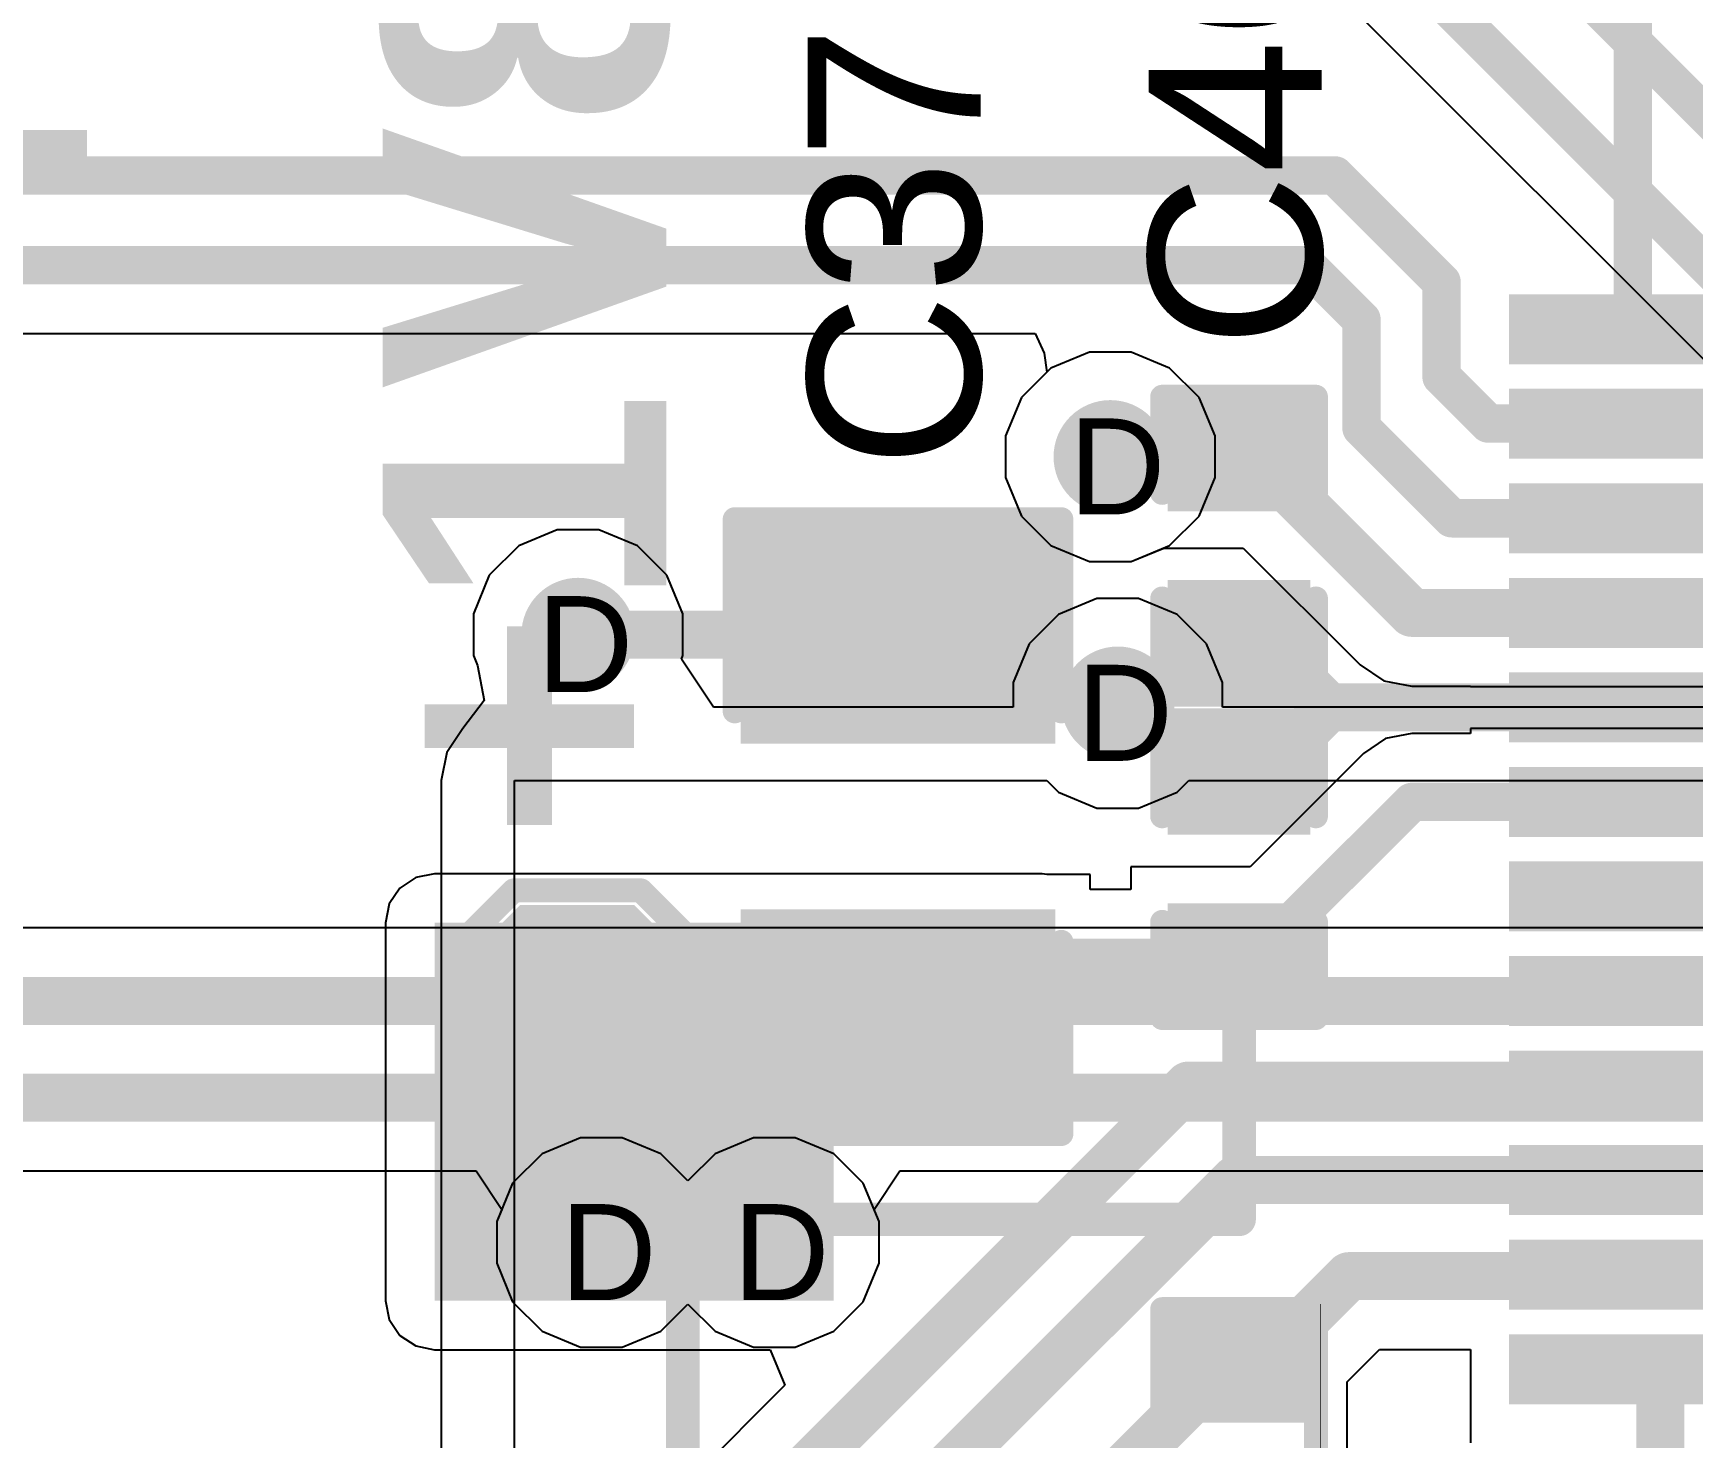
# Model space of a CAD drawing. Header units: inches. Extents: x -11 to 5428, y 0 to 5423.
# Drawn here: x 271.67 to 280.45, y 45.01 to 52.44 of the extents above; entities that cross this region are included whole.
import ezdxf

# ---------------------------------------------------------------- set-up
doc = ezdxf.new("R2010")
doc.units = ezdxf.units.IN
for name, color, linetype in [('Bottom Layer', 5, 'Continuous'), ('Drill Drawing', 1, 'Continuous'), ('GND', 16, 'Continuous'), ('PWR', 76, 'Continuous'), ('Top Layer', 1, 'Continuous'), ('Top Overlay', 2, 'Continuous'), ('Top Paste', 8, 'Continuous'), ('Top Solder', 216, 'Continuous'), ('Via Holes', 16, 'Continuous')]:
    doc.layers.add(name, color=color, linetype=linetype)
doc.styles.add('Arial', font='', dxfattribs={"height": 0.2})
doc.styles.add('Arial_Bold', font='', dxfattribs={"height": 0.2})
doc.styles.get('Arial').set_extended_font_data('Arial')
doc.styles.get('Arial_Bold').set_extended_font_data('Arial', bold=True)

# ---------------------------------------------------------------- blocks, each defined once
blk = doc.blocks.new('48_LQFP__7_7__616')
at = {"layer": 'Top Layer'}
for points in [[(-2.615, 4.9999), (-2.615, 3.4999), (-2.885, 3.4999), (-2.885, 4.9999)], [(-2.1149, 5), (-2.1149, 3.5), (-2.3849, 3.5), (-2.3849, 5)], [(-1.615, 4.9999), (-1.615, 3.4999), (-1.885, 3.4999), (-1.885, 4.9999)], [(-1.1149, 5), (-1.1149, 3.5), (-1.3849, 3.5), (-1.3849, 5)], [(-0.615, 4.9999), (-0.615, 3.4999), (-0.885, 3.4999), (-0.885, 4.9999)], [(-0.1149, 5), (-0.1149, 3.5), (-0.3849, 3.5), (-0.3849, 5)], [(0.385, 4.9999), (0.385, 3.4999), (0.115, 3.4999), (0.115, 4.9999)], [(0.8851, 5), (0.8851, 3.5), (0.6151, 3.5), (0.6151, 5)], [(1.385, 4.9999), (1.385, 3.4999), (1.115, 3.4999), (1.115, 4.9999)], [(1.8851, 5), (1.8851, 3.5), (1.6151, 3.5), (1.6151, 5)], [(2.385, 4.9999), (2.385, 3.4999), (2.115, 3.4999), (2.115, 4.9999)], [(2.8851, 5), (2.8851, 3.5), (2.6151, 3.5), (2.6151, 5)]]:
    blk.add_hatch(color=1, dxfattribs=at).paths.add_polyline_path(points)
at = {"layer": 'Top Paste'}
for points in [[(-2.615, 4.9999), (-2.615, 3.4999), (-2.885, 3.4999), (-2.885, 4.9999)], [(-2.1149, 5), (-2.1149, 3.5), (-2.3849, 3.5), (-2.3849, 5)], [(-1.615, 4.9999), (-1.615, 3.4999), (-1.885, 3.4999), (-1.885, 4.9999)], [(-1.1149, 5), (-1.1149, 3.5), (-1.3849, 3.5), (-1.3849, 5)], [(-0.615, 4.9999), (-0.615, 3.4999), (-0.885, 3.4999), (-0.885, 4.9999)], [(-0.1149, 5), (-0.1149, 3.5), (-0.3849, 3.5), (-0.3849, 5)], [(0.385, 4.9999), (0.385, 3.4999), (0.115, 3.4999), (0.115, 4.9999)], [(0.8851, 5), (0.8851, 3.5), (0.6151, 3.5), (0.6151, 5)], [(1.385, 4.9999), (1.385, 3.4999), (1.115, 3.4999), (1.115, 4.9999)], [(1.8851, 5), (1.8851, 3.5), (1.6151, 3.5), (1.6151, 5)], [(2.385, 4.9999), (2.385, 3.4999), (2.115, 3.4999), (2.115, 4.9999)], [(2.8851, 5), (2.8851, 3.5), (2.6151, 3.5), (2.6151, 5)]]:
    blk.add_hatch(color=8, dxfattribs=at).paths.add_polyline_path(points)
at = {"layer": 'Top Solder'}
for points in [[(-2.565, 5.0499), (-2.565, 3.4498), (-2.935, 3.4498), (-2.935, 5.0499)], [(-2.0649, 5.05), (-2.0649, 3.45), (-2.4349, 3.45), (-2.4349, 5.05)], [(-1.565, 5.0499), (-1.565, 3.4498), (-1.935, 3.4498), (-1.935, 5.0499)], [(-1.0649, 5.05), (-1.0649, 3.45), (-1.4349, 3.45), (-1.4349, 5.05)], [(-0.565, 5.0499), (-0.565, 3.4498), (-0.935, 3.4498), (-0.935, 5.0499)], [(-0.0649, 5.05), (-0.0649, 3.45), (-0.4349, 3.45), (-0.4349, 5.05)], [(0.435, 5.0499), (0.435, 3.4498), (0.065, 3.4498), (0.065, 5.0499)], [(0.9351, 5.05), (0.9351, 3.4499), (0.5651, 3.4499), (0.5651, 5.05)], [(1.435, 5.0499), (1.435, 3.4498), (1.065, 3.4498), (1.065, 5.0499)], [(1.9351, 5.05), (1.9351, 3.4499), (1.5651, 3.4499), (1.5651, 5.05)], [(2.435, 5.0499), (2.435, 3.4498), (2.065, 3.4498), (2.065, 5.0499)], [(2.9351, 5.05), (2.9351, 3.4499), (2.5651, 3.4499), (2.5651, 5.05)]]:
    blk.add_hatch(color=216, dxfattribs=at).paths.add_polyline_path(points)
blk = doc.blocks.new('T____________0_5___644')
at = {"layer": 'Top Layer'}
blk.add_hatch(color=1, dxfattribs=at).paths.add_polyline_path([(0.25, 0.5), (-0.25, 0.5), (-0.5, 0.25), (-0.5, -0.25), (-0.25, -0.5), (0.25, -0.5), (0.5, -0.25), (0.5, 0.25)])
at = {"layer": 'Top Paste'}
blk.add_hatch(color=8, dxfattribs=at).paths.add_polyline_path([(0.25, 0.5), (-0.25, 0.5), (-0.5, 0.25), (-0.5, -0.25), (-0.25, -0.5), (0.25, -0.5), (0.5, -0.25), (0.5, 0.25)])
at = {"layer": 'Top Solder'}
blk.add_hatch(color=216, dxfattribs=at).paths.add_polyline_path([(0.3008, 0.6016), (-0.3008, 0.6016), (-0.6016, 0.3008), (-0.6016, -0.3008), (-0.3008, -0.6016), (0.3008, -0.6016), (0.6016, -0.3008), (0.6016, 0.3008)])
at = {"layer": 'Top Overlay'}
for points in [[(-0.3355, 0.6795, 0.127, 0.127, 0), (-0.6819, 0.3332, 0.127, 0.127, 0)], [(0.3365, 0.6795, 0.127, 0.127, 0), (-0.3355, 0.6795, 0.127, 0.127, 0)], [(0.6836, 0.3323, 0.127, 0.127, 0), (0.3365, 0.6795, 0.127, 0.127, 0)], [(-0.6819, 0.3332, 0.127, 0.127, 0), (-0.6819, -0.3341, 0.127, 0.127, 0)], [(0.6836, 0.3323, 0.127, 0.127, 0), (0.6836, -0.3298, 0.127, 0.127, 0)], [(-0.3374, -0.6786, 0.127, 0.127, 0), (-0.6819, -0.3341, 0.127, 0.127, 0)], [(0.6836, -0.3298, 0.127, 0.127, 0), (0.3348, -0.6786, 0.127, 0.127, 0)], [(0.3348, -0.6786, 0.127, 0.127, 0), (-0.3374, -0.6786, 0.127, 0.127, 0)]]:
    blk.add_lwpolyline(points, format="xyseb", dxfattribs=at)
for points in [[(-0.3673, 0.6795, 0.0635, 0.0635, 1), (-0.3038, 0.6795, 0.0635, 0.0635, 1)], [(-0.3673, 0.6795, 0.0635, 0.0635, 1), (-0.3038, 0.6795, 0.0635, 0.0635, 1)], [(0.3047, 0.6795, 0.0635, 0.0635, 1), (0.3682, 0.6795, 0.0635, 0.0635, 1)], [(0.3047, 0.6795, 0.0635, 0.0635, 1), (0.3682, 0.6795, 0.0635, 0.0635, 1)], [(-0.7136, 0.3332, 0.0635, 0.0635, 1), (-0.6501, 0.3332, 0.0635, 0.0635, 1)], [(-0.7136, 0.3332, 0.0635, 0.0635, 1), (-0.6501, 0.3332, 0.0635, 0.0635, 1)], [(0.6519, 0.3323, 0.0635, 0.0635, 1), (0.7154, 0.3323, 0.0635, 0.0635, 1)], [(0.6519, 0.3323, 0.0635, 0.0635, 1), (0.7154, 0.3323, 0.0635, 0.0635, 1)], [(-0.7136, -0.3341, 0.0635, 0.0635, 1), (-0.6501, -0.3341, 0.0635, 0.0635, 1)], [(-0.7136, -0.3341, 0.0635, 0.0635, 1), (-0.6501, -0.3341, 0.0635, 0.0635, 1)], [(0.6519, -0.3298, 0.0635, 0.0635, 1), (0.7154, -0.3298, 0.0635, 0.0635, 1)], [(0.6519, -0.3298, 0.0635, 0.0635, 1), (0.7154, -0.3298, 0.0635, 0.0635, 1)], [(-0.3691, -0.6786, 0.0635, 0.0635, 1), (-0.3056, -0.6786, 0.0635, 0.0635, 1)], [(-0.3691, -0.6786, 0.0635, 0.0635, 1), (-0.3056, -0.6786, 0.0635, 0.0635, 1)], [(0.3031, -0.6786, 0.0635, 0.0635, 1), (0.3666, -0.6786, 0.0635, 0.0635, 1)], [(0.3031, -0.6786, 0.0635, 0.0635, 1), (0.3666, -0.6786, 0.0635, 0.0635, 1)]]:
    blk.add_lwpolyline(points, format="xyseb", close=True, dxfattribs=at)
blk = doc.blocks.new('R___0402_694')
at = {"layer": 'Top Layer'}
for points in [[(-0.6985, -0.3175), (-0.6985, 0.3175), (-0.2413, 0.3175), (-0.2413, -0.3175)], [(0.2413, -0.3175), (0.2413, 0.3175), (0.6985, 0.3175), (0.6985, -0.3175)]]:
    blk.add_hatch(color=1, dxfattribs=at).paths.add_polyline_path(points)
at = {"layer": 'Top Paste'}
for points in [[(-0.6985, -0.3175), (-0.6985, 0.3175), (-0.2413, 0.3175), (-0.2413, -0.3175)], [(0.2413, -0.3175), (0.2413, 0.3175), (0.6985, 0.3175), (0.6985, -0.3175)]]:
    blk.add_hatch(color=8, dxfattribs=at).paths.add_polyline_path(points)
at = {"layer": 'Top Solder'}
for points in [[(-0.7535, -0.3725), (-0.7535, 0.3725), (-0.1863, 0.3725), (-0.1863, -0.3725)], [(0.1863, -0.3725), (0.1863, 0.3725), (0.7535, 0.3725), (0.7535, -0.3725)]]:
    blk.add_hatch(color=216, dxfattribs=at).paths.add_polyline_path(points)
at = {"layer": 'Top Overlay'}
for points in [[(-0.7874, 0.4064, 0.127, 0.127, 0), (0.7874, 0.4064, 0.127, 0.127, 0)], [(-0.7874, 0.4064, 0.127, 0.127, 0), (-0.7874, -0.4064, 0.127, 0.127, 0)], [(0.7874, 0.4064, 0.127, 0.127, 0), (0.7874, -0.4064, 0.127, 0.127, 0)], [(-0.7874, -0.4064, 0.127, 0.127, 0), (0.7874, -0.4064, 0.127, 0.127, 0)], [(-0.8128, -0.4318, 0.00323, 0.00323, 0), (0.8128, -0.4318, 0.00323, 0.00323, 0)]]:
    blk.add_lwpolyline(points, format="xyseb", dxfattribs=at)
for points in [[(-0.8192, 0.4064, 0.0635, 0.0635, 1), (-0.7557, 0.4064, 0.0635, 0.0635, 1)], [(-0.8192, 0.4064, 0.0635, 0.0635, 1), (-0.7557, 0.4064, 0.0635, 0.0635, 1)], [(0.7556, 0.4064, 0.0635, 0.0635, 1), (0.8191, 0.4064, 0.0635, 0.0635, 1)], [(0.7556, 0.4064, 0.0635, 0.0635, 1), (0.8191, 0.4064, 0.0635, 0.0635, 1)], [(-0.8192, -0.4064, 0.0635, 0.0635, 1), (-0.7557, -0.4064, 0.0635, 0.0635, 1)], [(-0.8192, -0.4064, 0.0635, 0.0635, 1), (-0.7557, -0.4064, 0.0635, 0.0635, 1)], [(0.7556, -0.4064, 0.0635, 0.0635, 1), (0.8191, -0.4064, 0.0635, 0.0635, 1)], [(0.7556, -0.4064, 0.0635, 0.0635, 1), (0.8191, -0.4064, 0.0635, 0.0635, 1)], [(-0.8136, -0.4318, 0.00161, 0.00161, 1), (-0.812, -0.4318, 0.00161, 0.00161, 1)], [(0.812, -0.4318, 0.00161, 0.00161, 1), (0.8136, -0.4318, 0.00161, 0.00161, 1)]]:
    blk.add_lwpolyline(points, format="xyseb", close=True, dxfattribs=at)
blk = doc.blocks.new('C___0402_798')
at = {"layer": 'Top Layer'}
for points in [[(-0.6985, -0.3175), (-0.6985, 0.3175), (-0.2413, 0.3175), (-0.2413, -0.3175)], [(0.2413, -0.3175), (0.2413, 0.3175), (0.6985, 0.3175), (0.6985, -0.3175)]]:
    blk.add_hatch(color=1, dxfattribs=at).paths.add_polyline_path(points)
at = {"layer": 'Top Paste'}
for points in [[(-0.6985, -0.3175), (-0.6985, 0.3175), (-0.2413, 0.3175), (-0.2413, -0.3175)], [(0.2413, -0.3175), (0.2413, 0.3175), (0.6985, 0.3175), (0.6985, -0.3175)]]:
    blk.add_hatch(color=8, dxfattribs=at).paths.add_polyline_path(points)
at = {"layer": 'Top Solder'}
for points in [[(-0.7585, -0.3775), (-0.7585, 0.3775), (-0.1813, 0.3775), (-0.1813, -0.3775)], [(0.1813, -0.3775), (0.1813, 0.3775), (0.7585, 0.3775), (0.7585, -0.3775)]]:
    blk.add_hatch(color=216, dxfattribs=at).paths.add_polyline_path(points)
at = {"layer": 'Top Overlay'}
for points in [[(-0.7874, 0.4064, 0.127, 0.127, 0), (-0.7874, -0.4064, 0.127, 0.127, 0)], [(-0.7874, 0.4064, 0.127, 0.127, 0), (-0.2794, 0.4064, 0.127, 0.127, 0)], [(0.2794, 0.4064, 0.127, 0.127, 0), (0.7874, 0.4064, 0.127, 0.127, 0)], [(0.7874, 0.4064, 0.127, 0.127, 0), (0.7874, -0.4064, 0.127, 0.127, 0)], [(-0.7874, -0.4064, 0.127, 0.127, 0), (-0.2794, -0.4064, 0.127, 0.127, 0)], [(0.2794, -0.4064, 0.127, 0.127, 0), (0.7874, -0.4064, 0.127, 0.127, 0)]]:
    blk.add_lwpolyline(points, format="xyseb", dxfattribs=at)
for points in [[(-0.8191, 0.4064, 0.0635, 0.0635, 1), (-0.7556, 0.4064, 0.0635, 0.0635, 1)], [(-0.8191, 0.4064, 0.0635, 0.0635, 1), (-0.7556, 0.4064, 0.0635, 0.0635, 1)], [(-0.3111, 0.4064, 0.0635, 0.0635, 1), (-0.2476, 0.4064, 0.0635, 0.0635, 1)], [(0.2477, 0.4064, 0.0635, 0.0635, 1), (0.3112, 0.4064, 0.0635, 0.0635, 1)], [(0.7557, 0.4064, 0.0635, 0.0635, 1), (0.8192, 0.4064, 0.0635, 0.0635, 1)], [(0.7557, 0.4064, 0.0635, 0.0635, 1), (0.8192, 0.4064, 0.0635, 0.0635, 1)], [(-0.8191, -0.4064, 0.0635, 0.0635, 1), (-0.7556, -0.4064, 0.0635, 0.0635, 1)], [(-0.8191, -0.4064, 0.0635, 0.0635, 1), (-0.7556, -0.4064, 0.0635, 0.0635, 1)], [(-0.3111, -0.4064, 0.0635, 0.0635, 1), (-0.2476, -0.4064, 0.0635, 0.0635, 1)], [(0.2477, -0.4064, 0.0635, 0.0635, 1), (0.3112, -0.4064, 0.0635, 0.0635, 1)], [(0.7557, -0.4064, 0.0635, 0.0635, 1), (0.8192, -0.4064, 0.0635, 0.0635, 1)], [(0.7557, -0.4064, 0.0635, 0.0635, 1), (0.8192, -0.4064, 0.0635, 0.0635, 1)]]:
    blk.add_lwpolyline(points, format="xyseb", close=True, dxfattribs=at)
blk = doc.blocks.new('C___0805_807')
at = {"layer": 'Top Layer'}
for points in [[(-1.524, 0.762), (-0.508, 0.762), (-0.508, -0.762), (-1.524, -0.762)], [(0.508, 0.762), (1.524, 0.762), (1.524, -0.762), (0.508, -0.762)]]:
    blk.add_hatch(color=1, dxfattribs=at).paths.add_polyline_path(points)
at = {"layer": 'Top Paste'}
for points in [[(-1.524, 0.762), (-0.508, 0.762), (-0.508, -0.762), (-1.524, -0.762)], [(0.508, 0.762), (1.524, 0.762), (1.524, -0.762), (0.508, -0.762)]]:
    blk.add_hatch(color=8, dxfattribs=at).paths.add_polyline_path(points)
at = {"layer": 'Top Solder'}
for points in [[(-1.594, 0.832), (-0.438, 0.832), (-0.438, -0.832), (-1.594, -0.832)], [(0.438, 0.832), (1.594, 0.832), (1.594, -0.832), (0.438, -0.832)]]:
    blk.add_hatch(color=216, dxfattribs=at).paths.add_polyline_path(points)
at = {"layer": 'Top Overlay'}
for points in [[(-1.6256, -0.8636, 0.127, 0.127, 0), (-1.6256, 0.8636, 0.127, 0.127, 0)], [(-0.6096, 0.8636, 0.127, 0.127, 0), (-1.6256, 0.8636, 0.127, 0.127, 0)], [(1.6256, 0.8636, 0.127, 0.127, 0), (0.6096, 0.8636, 0.127, 0.127, 0)], [(1.6256, -0.8636, 0.127, 0.127, 0), (1.6256, 0.8636, 0.127, 0.127, 0)], [(-0.6096, -0.8636, 0.127, 0.127, 0), (-1.6256, -0.8636, 0.127, 0.127, 0)], [(1.6256, -0.8636, 0.127, 0.127, 0), (0.6096, -0.8636, 0.127, 0.127, 0)]]:
    blk.add_lwpolyline(points, format="xyseb", dxfattribs=at)
for points in [[(-1.6574, 0.8636, 0.0635, 0.0635, 1), (-1.5939, 0.8636, 0.0635, 0.0635, 1)], [(-1.6574, 0.8636, 0.0635, 0.0635, 1), (-1.5939, 0.8636, 0.0635, 0.0635, 1)], [(-0.6414, 0.8636, 0.0635, 0.0635, 1), (-0.5779, 0.8636, 0.0635, 0.0635, 1)], [(0.5778, 0.8636, 0.0635, 0.0635, 1), (0.6413, 0.8636, 0.0635, 0.0635, 1)], [(1.5938, 0.8636, 0.0635, 0.0635, 1), (1.6573, 0.8636, 0.0635, 0.0635, 1)], [(1.5938, 0.8636, 0.0635, 0.0635, 1), (1.6573, 0.8636, 0.0635, 0.0635, 1)], [(-1.6574, -0.8636, 0.0635, 0.0635, 1), (-1.5939, -0.8636, 0.0635, 0.0635, 1)], [(-1.6574, -0.8636, 0.0635, 0.0635, 1), (-1.5939, -0.8636, 0.0635, 0.0635, 1)], [(-0.6414, -0.8636, 0.0635, 0.0635, 1), (-0.5779, -0.8636, 0.0635, 0.0635, 1)], [(0.5778, -0.8636, 0.0635, 0.0635, 1), (0.6413, -0.8636, 0.0635, 0.0635, 1)], [(1.5938, -0.8636, 0.0635, 0.0635, 1), (1.6573, -0.8636, 0.0635, 0.0635, 1)], [(1.5938, -0.8636, 0.0635, 0.0635, 1), (1.6573, -0.8636, 0.0635, 0.0635, 1)]]:
    blk.add_lwpolyline(points, format="xyseb", close=True, dxfattribs=at)
blk = doc.blocks.new('C___0402_808')
at = {"layer": 'Top Layer'}
for points in [[(-0.6985, -0.3175), (-0.6985, 0.3175), (-0.2413, 0.3175), (-0.2413, -0.3175)], [(0.2413, -0.3175), (0.2413, 0.3175), (0.6985, 0.3175), (0.6985, -0.3175)]]:
    blk.add_hatch(color=1, dxfattribs=at).paths.add_polyline_path(points)
at = {"layer": 'Top Paste'}
for points in [[(-0.6985, -0.3175), (-0.6985, 0.3175), (-0.2413, 0.3175), (-0.2413, -0.3175)], [(0.2413, -0.3175), (0.2413, 0.3175), (0.6985, 0.3175), (0.6985, -0.3175)]]:
    blk.add_hatch(color=8, dxfattribs=at).paths.add_polyline_path(points)
at = {"layer": 'Top Solder'}
for points in [[(-0.7585, -0.3775), (-0.7585, 0.3775), (-0.1813, 0.3775), (-0.1813, -0.3775)], [(0.1813, -0.3775), (0.1813, 0.3775), (0.7585, 0.3775), (0.7585, -0.3775)]]:
    blk.add_hatch(color=216, dxfattribs=at).paths.add_polyline_path(points)
at = {"layer": 'Top Overlay'}
for points in [[(-0.7874, -0.4064, 0.127, 0.127, 0), (-0.7874, 0.4064, 0.127, 0.127, 0)], [(-0.2794, 0.4064, 0.127, 0.127, 0), (-0.7874, 0.4064, 0.127, 0.127, 0)], [(0.7874, 0.4064, 0.127, 0.127, 0), (0.2794, 0.4064, 0.127, 0.127, 0)], [(0.7874, -0.4064, 0.127, 0.127, 0), (0.7874, 0.4064, 0.127, 0.127, 0)], [(-0.2794, -0.4064, 0.127, 0.127, 0), (-0.7874, -0.4064, 0.127, 0.127, 0)], [(0.7874, -0.4064, 0.127, 0.127, 0), (0.2794, -0.4064, 0.127, 0.127, 0)]]:
    blk.add_lwpolyline(points, format="xyseb", dxfattribs=at)
for points in [[(-0.8191, 0.4064, 0.0635, 0.0635, 1), (-0.7556, 0.4064, 0.0635, 0.0635, 1)], [(-0.8191, 0.4064, 0.0635, 0.0635, 1), (-0.7556, 0.4064, 0.0635, 0.0635, 1)], [(-0.3111, 0.4064, 0.0635, 0.0635, 1), (-0.2476, 0.4064, 0.0635, 0.0635, 1)], [(0.2477, 0.4064, 0.0635, 0.0635, 1), (0.3112, 0.4064, 0.0635, 0.0635, 1)], [(0.7557, 0.4064, 0.0635, 0.0635, 1), (0.8192, 0.4064, 0.0635, 0.0635, 1)], [(0.7557, 0.4064, 0.0635, 0.0635, 1), (0.8192, 0.4064, 0.0635, 0.0635, 1)], [(-0.8191, -0.4064, 0.0635, 0.0635, 1), (-0.7556, -0.4064, 0.0635, 0.0635, 1)], [(-0.8191, -0.4064, 0.0635, 0.0635, 1), (-0.7556, -0.4064, 0.0635, 0.0635, 1)], [(-0.3111, -0.4064, 0.0635, 0.0635, 1), (-0.2476, -0.4064, 0.0635, 0.0635, 1)], [(0.2477, -0.4064, 0.0635, 0.0635, 1), (0.3112, -0.4064, 0.0635, 0.0635, 1)], [(0.7557, -0.4064, 0.0635, 0.0635, 1), (0.8192, -0.4064, 0.0635, 0.0635, 1)], [(0.7557, -0.4064, 0.0635, 0.0635, 1), (0.8192, -0.4064, 0.0635, 0.0635, 1)]]:
    blk.add_lwpolyline(points, format="xyseb", close=True, dxfattribs=at)

msp = doc.modelspace()

# ---------------------------------------------------------------- hatches: boundary and pattern name
at = {"layer": 'Bottom Layer'}
h = msp.add_hatch(color=5, dxfattribs=at)
edge = h.paths.add_edge_path()
edge.add_arc((277.368, 50.2007), 0.3, 0, 360)
h = msp.add_hatch(color=5, dxfattribs=at)
edge = h.paths.add_edge_path()
edge.add_arc((274.554, 49.2609), 0.3, 0, 360)
h = msp.add_hatch(color=5, dxfattribs=at)
edge = h.paths.add_edge_path()
edge.add_arc((277.4078, 48.8974), 0.3, 0, 360)
h = msp.add_hatch(color=5, dxfattribs=at)
edge = h.paths.add_edge_path()
edge.add_arc((274.6774, 46.0455), 0.3, 0, 360)
h = msp.add_hatch(color=5, dxfattribs=at)
edge = h.paths.add_edge_path()
edge.add_arc((275.5918, 46.0455), 0.3, 0, 360)
at = {"layer": 'GND'}
h = msp.add_hatch(color=16, dxfattribs=at)
edge = h.paths.add_edge_path()
edge.add_arc((277.368, 50.2007), 0.3, 0, 360)
h = msp.add_hatch(color=16, dxfattribs=at)
edge = h.paths.add_edge_path()
edge.add_arc((274.554, 49.2609), 0.3, 0, 360)
h = msp.add_hatch(color=16, dxfattribs=at)
edge = h.paths.add_edge_path()
edge.add_arc((277.4078, 48.8974), 0.3, 0, 360)
h = msp.add_hatch(color=16, dxfattribs=at)
edge = h.paths.add_edge_path()
edge.add_arc((274.6774, 46.0455), 0.3, 0, 360)
h = msp.add_hatch(color=16, dxfattribs=at)
edge = h.paths.add_edge_path()
edge.add_arc((275.5918, 46.0455), 0.3, 0, 360)
at = {"layer": 'PWR'}
h = msp.add_hatch(color=76, dxfattribs=at)
edge = h.paths.add_edge_path()
edge.add_arc((277.368, 50.2007), 0.3, 0, 360)
h = msp.add_hatch(color=76, dxfattribs=at)
edge = h.paths.add_edge_path()
edge.add_arc((274.554, 49.2609), 0.3, 0, 360)
h = msp.add_hatch(color=76, dxfattribs=at)
edge = h.paths.add_edge_path()
edge.add_arc((277.4078, 48.8974), 0.3, 0, 360)
h = msp.add_hatch(color=76, dxfattribs=at)
edge = h.paths.add_edge_path()
edge.add_arc((274.6774, 46.0455), 0.3, 0, 360)
h = msp.add_hatch(color=76, dxfattribs=at)
edge = h.paths.add_edge_path()
edge.add_arc((275.5918, 46.0455), 0.3, 0, 360)
at = {"layer": 'Top Layer'}
h = msp.add_hatch(color=1, dxfattribs=at)
edge = h.paths.add_edge_path()
edge.add_arc((277.368, 50.2007), 0.3, 0, 360)
h = msp.add_hatch(color=1, dxfattribs=at)
edge = h.paths.add_edge_path()
edge.add_arc((274.554, 49.2609), 0.3, 0, 360)
h = msp.add_hatch(color=1, dxfattribs=at)
edge = h.paths.add_edge_path()
edge.add_arc((277.4078, 48.8974), 0.3, 0, 360)
for points in [[(273.7946, 45.7373), (275.9049, 45.7373), (275.9049, 47.7369), (273.7946, 47.7369)], [(274.0486, 46.7209), (277.0076, 46.7209), (277.0076, 47.7369), (274.0486, 47.7369)]]:
    msp.add_hatch(color=1, dxfattribs=at).paths.add_polyline_path(points)
h = msp.add_hatch(color=1, dxfattribs=at)
edge = h.paths.add_edge_path()
edge.add_arc((274.6774, 46.0455), 0.3, 0, 360)
h = msp.add_hatch(color=1, dxfattribs=at)
edge = h.paths.add_edge_path()
edge.add_arc((275.5918, 46.0455), 0.3, 0, 360)
at = {"layer": 'Via Holes'}
h = msp.add_hatch(color=7, dxfattribs=at)
edge = h.paths.add_edge_path()
edge.add_arc((277.368, 50.2007), 0.15, 0, 360)
h = msp.add_hatch(color=7, dxfattribs=at)
edge = h.paths.add_edge_path()
edge.add_arc((274.554, 49.2609), 0.15, 0, 360)
h = msp.add_hatch(color=7, dxfattribs=at)
edge = h.paths.add_edge_path()
edge.add_arc((277.4078, 48.8974), 0.15, 0, 360)
h = msp.add_hatch(color=7, dxfattribs=at)
edge = h.paths.add_edge_path()
edge.add_arc((274.6774, 46.0455), 0.15, 0, 360)
h = msp.add_hatch(color=7, dxfattribs=at)
edge = h.paths.add_edge_path()
edge.add_arc((275.5918, 46.0455), 0.15, 0, 360)

# ---------------------------------------------------------------- linework, layer by layer
at = {"layer": 'Bottom Layer'}
for p, q in [((278.5675, 52.6539), (291.4252, 39.7961)), ((277.2578, 50.7547), (277.0542, 50.6703)), ((277.4782, 50.7547), (277.2578, 50.7547)), ((277.6818, 50.6703), (277.4782, 50.7547)), ((277.0542, 50.6703), (276.8984, 50.5145)), ((277.8377, 50.5145), (277.6818, 50.6703)), ((276.8984, 50.5145), (276.814, 50.3109)), ((277.922, 50.3109), (277.8377, 50.5145)), ((276.814, 50.3109), (276.814, 50.0905)), ((277.922, 50.0905), (277.922, 50.3109)), ((276.814, 50.0905), (276.8984, 49.8869)), ((277.8377, 49.8869), (277.922, 50.0905)), ((276.8984, 49.8869), (277.0542, 49.731)), ((277.6818, 49.731), (277.8377, 49.8869)), ((277.0542, 49.731), (277.2578, 49.6467)), ((277.4782, 49.6467), (277.6818, 49.731)), ((277.2578, 49.6467), (277.4782, 49.6467)), ((282.3735, 47.7104), (269.6206, 47.7104)), ((269.5355, 46.4237), (274.0145, 46.4237)), ((274.0145, 46.4237), (274.1503, 46.2205)), ((276.119, 46.2205), (276.2548, 46.4237)), ((276.2548, 46.4237), (282.1708, 46.4237)), ((274.1503, 46.2205), (274.1234, 46.1557)), ((276.1458, 46.1557), (276.119, 46.2205)), ((274.1234, 46.1557), (274.1234, 45.9354)), ((276.1458, 45.9354), (276.1458, 46.1557)), ((274.1234, 45.9354), (274.2078, 45.7317)), ((276.0615, 45.7317), (276.1458, 45.9354)), ((274.2078, 45.7317), (274.3636, 45.5759)), ((275.9057, 45.5759), (276.0615, 45.7317)), ((274.9913, 45.5759), (275.1346, 45.7193)), ((275.1346, 45.7193), (275.278, 45.5759)), ((274.3636, 45.5759), (274.5672, 45.4915)), ((274.7876, 45.4915), (274.9913, 45.5759)), ((275.278, 45.5759), (275.4816, 45.4915)), ((275.702, 45.4915), (275.9057, 45.5759)), ((274.5672, 45.4915), (274.7876, 45.4915)), ((275.4816, 45.4915), (275.702, 45.4915))]:
    msp.add_line(p, q, dxfattribs=at)
for points in [[(278.9868, 53.5376, 0.2032, 0.2032, 0), (290.8129, 41.7115, 0.2032, 0.2032, 0)], [(278.7177, 53.0164, 0.2032, 0.2032, 0), (291.6816, 40.0525, 0.2032, 0.2032, 0)], [(268.8412, 47.3219, 0.254, 0.254, 0), (282.7685, 47.3219, 0.254, 0.254, 0)], [(269.3746, 46.8122, 0.254, 0.254, 0), (282.3317, 46.8122, 0.254, 0.254, 0)]]:
    msp.add_lwpolyline(points, format="xyseb", dxfattribs=at)
at = {"layer": 'GND'}
for p, q in [((277.2578, 50.7547), (277.0542, 50.6703)), ((277.4782, 50.7547), (277.2578, 50.7547)), ((277.6818, 50.6703), (277.4782, 50.7547)), ((277.0542, 50.6703), (276.8984, 50.5145)), ((277.8377, 50.5145), (277.6818, 50.6703)), ((276.8984, 50.5145), (276.814, 50.3109)), ((277.922, 50.3109), (277.8377, 50.5145)), ((276.814, 50.3109), (276.814, 50.0905)), ((277.922, 50.0905), (277.922, 50.3109)), ((276.814, 50.0905), (276.8984, 49.8869)), ((277.8377, 49.8869), (277.922, 50.0905)), ((276.8984, 49.8869), (277.0542, 49.731)), ((277.6818, 49.731), (277.8377, 49.8869)), ((277.0542, 49.731), (277.2578, 49.6467)), ((277.4782, 49.6467), (277.6818, 49.731)), ((277.2578, 49.6467), (277.4782, 49.6467)), ((274.3636, 46.5152), (274.2078, 46.3594)), ((274.5672, 46.5995), (274.3636, 46.5152)), ((274.7876, 46.5995), (274.5672, 46.5995)), ((274.9913, 46.5152), (274.7876, 46.5995)), ((275.1346, 46.3718), (274.9913, 46.5152)), ((275.278, 46.5152), (275.1346, 46.3718)), ((275.4816, 46.5995), (275.278, 46.5152)), ((275.702, 46.5995), (275.4816, 46.5995)), ((275.9057, 46.5152), (275.702, 46.5995)), ((276.0615, 46.3594), (275.9057, 46.5152)), ((274.2078, 46.3594), (274.1234, 46.1557)), ((276.1458, 46.1557), (276.0615, 46.3594)), ((274.1234, 46.1557), (274.1234, 45.9354)), ((276.1458, 45.9354), (276.1458, 46.1557)), ((274.1234, 45.9354), (274.2078, 45.7317)), ((276.0615, 45.7317), (276.1458, 45.9354)), ((274.2078, 45.7317), (274.3636, 45.5759)), ((275.9057, 45.5759), (276.0615, 45.7317)), ((274.9913, 45.5759), (275.1346, 45.7193)), ((275.1346, 45.7193), (275.278, 45.5759)), ((274.3636, 45.5759), (274.5672, 45.4915)), ((274.7876, 45.4915), (274.9913, 45.5759)), ((275.278, 45.5759), (275.4816, 45.4915)), ((275.702, 45.4915), (275.9057, 45.5759)), ((274.5672, 45.4915), (274.7876, 45.4915)), ((275.4816, 45.4915), (275.702, 45.4915))]:
    msp.add_line(p, q, dxfattribs=at)
at = {"layer": 'PWR'}
for p, q in [((274.4438, 49.8149), (274.2402, 49.7305)), ((274.6642, 49.8149), (274.4438, 49.8149)), ((274.8678, 49.7305), (274.6642, 49.8149)), ((274.2402, 49.7305), (274.0843, 49.5747)), ((275.0237, 49.5747), (274.8678, 49.7305)), ((274.0843, 49.5747), (274, 49.3711)), ((275.108, 49.3711), (275.0237, 49.5747)), ((277.2976, 49.4514), (277.094, 49.367)), ((277.518, 49.4514), (277.2976, 49.4514)), ((277.7217, 49.367), (277.518, 49.4514)), ((274, 49.3711), (274, 49.1507)), ((275.108, 49.1507), (275.108, 49.3711)), ((277.094, 49.367), (276.9382, 49.2112)), ((277.8775, 49.2112), (277.7217, 49.367)), ((274, 49.1507), (274.0222, 49.097)), ((275.0999, 49.1311), (275.108, 49.1507)), ((276.9382, 49.2112), (276.8538, 49.0076)), ((277.9618, 49.0076), (277.8775, 49.2112)), ((274.0222, 49.097), (274.0575, 48.912)), ((275.2696, 48.8771), (275.0999, 49.1311)), ((276.8538, 49.0076), (276.8538, 48.8771)), ((277.9618, 48.8771), (277.9618, 49.0076)), ((274.0575, 48.912), (273.9437, 48.7633)), ((276.8538, 48.8771), (275.2696, 48.8771)), ((281.0869, 48.8771), (277.9618, 48.8771)), ((273.9437, 48.7633), (273.8595, 48.6373)), ((273.8595, 48.6373), (273.8299, 48.4886)), ((273.8299, 48.4886), (273.8299, 42.9006)), ((274.2184, 42.9006), (274.2184, 48.4886)), ((274.2184, 48.4886), (277.0331, 48.4886)), ((277.0331, 48.4886), (277.094, 48.4277)), ((277.7217, 48.4277), (277.7825, 48.4886)), ((277.7825, 48.4886), (281.2444, 48.4886)), ((277.094, 48.4277), (277.2976, 48.3434)), ((277.518, 48.3434), (277.7217, 48.4277)), ((277.2976, 48.3434), (277.518, 48.3434))]:
    msp.add_line(p, q, dxfattribs=at)
at = {"layer": 'Top Layer'}
for p, q in [((268.5884, 50.8523), (276.9707, 50.8523)), ((276.9707, 50.8523), (277.0183, 50.7486)), ((277.0183, 50.7486), (277.033, 50.6491)), ((277.033, 50.6491), (276.8984, 50.5145)), ((276.8984, 50.5145), (276.814, 50.3109)), ((276.814, 50.3109), (276.814, 50.0905)), ((276.814, 50.0905), (276.8984, 49.8869)), ((276.8984, 49.8869), (277.0542, 49.731)), ((277.0542, 49.731), (277.2578, 49.6467)), ((277.4782, 49.6467), (277.6506, 49.7181)), ((277.6506, 49.7181), (278.0712, 49.7181)), ((278.0712, 49.7181), (278.6885, 49.1007)), ((277.2578, 49.6467), (277.4782, 49.6467)), ((278.6885, 49.1007), (278.8145, 49.0165)), ((278.8145, 49.0165), (278.9632, 48.987)), ((278.9632, 48.987), (279.2722, 48.987)), ((279.2722, 48.987), (279.2722, 48.9864)), ((279.2722, 48.9864), (281.2802, 48.9864)), ((278.8241, 48.7104), (278.7065, 48.6318)), ((278.9629, 48.738), (278.8241, 48.7104)), ((279.2722, 48.738), (278.9629, 48.738)), ((281.2802, 48.7644), (279.2722, 48.7644)), ((279.2722, 48.7644), (279.2722, 48.738)), ((278.7065, 48.6318), (278.1078, 48.0331)), ((278.7065, 48.6318), (278.7065, 48.6318)), ((278.1078, 48.0331), (277.4775, 48.0331)), ((277.4775, 48.0331), (277.4775, 47.9131)), ((273.6115, 47.92), (273.5553, 47.836)), ((273.6955, 47.9761), (273.6115, 47.92)), ((273.7946, 47.9959), (273.6955, 47.9761)), ((277.0076, 47.9959), (273.7946, 47.9959)), ((277.0327, 47.9909), (277.0076, 47.9959)), ((277.2616, 47.9909), (277.0327, 47.9909)), ((277.2616, 47.9131), (277.2616, 47.9909)), ((273.5553, 47.836), (273.5356, 47.7369)), ((277.4775, 47.9131), (277.2616, 47.9131)), ((273.5356, 47.7369), (273.5356, 45.7373)), ((273.5356, 45.7373), (273.5553, 45.6382)), ((273.5553, 45.6382), (273.6115, 45.5542)), ((273.6115, 45.5542), (273.6955, 45.4981)), ((273.6955, 45.4981), (273.7946, 45.4784)), ((273.7946, 45.4784), (275.5696, 45.4784)), ((275.5696, 45.4784), (275.6474, 45.2906)), ((278.6205, 45.3087), (278.791, 45.4791)), ((278.791, 45.4791), (279.2722, 45.4791)), ((279.2722, 45.4791), (279.2722, 44.9864)), ((275.6474, 45.2906), (272.1936, 41.8369)), ((278.6205, 44.8928), (278.6205, 45.3087))]:
    msp.add_line(p, q, dxfattribs=at)
for points in [[(280.1316, 50.909, 0.2032, 0.2032, 0), (280.1316, 54.0054, 0.2032, 0.2032, 0)], [(260.1175, 51.6889, 0.2032, 0.2032, 0), (278.5557, 51.6889, 0.2032, 0.2032, 0)], [(278.5557, 51.6889, 0.2032, 0.2032, 0), (279.1197, 51.1249, 0.2032, 0.2032, 0)], [(261.6137, 51.2149, 0.2032, 0.2032, 0), (278.4075, 51.2149, 0.2032, 0.2032, 0)], [(278.4075, 51.2149, 0.2032, 0.2032, 0), (278.6965, 50.9259, 0.2032, 0.2032, 0)], [(279.1197, 50.6244, 0.2032, 0.2032, 0), (279.1197, 51.1249, 0.2032, 0.2032, 0)], [(278.6965, 50.3534, 0.2032, 0.2032, 0), (278.6965, 50.9259, 0.2032, 0.2032, 0)], [(280.1316, 50.909, 0.2032, 0.2032, 0), (280.165, 50.8756, 0.2032, 0.2032, 0)], [(280.165, 50.8756, 0.2032, 0.2032, 0), (280.2761, 50.8756, 0.2032, 0.2032, 0)], [(279.1197, 50.6244, 0.2032, 0.2032, 0), (279.3676, 50.3765, 0.2032, 0.2032, 0)], [(279.3676, 50.3765, 0.2032, 0.2032, 0), (280.2751, 50.3765, 0.2032, 0.2032, 0)], [(280.2751, 50.3765, 0.2032, 0.2032, 0), (280.2762, 50.3754, 0.2032, 0.2032, 0)], [(278.6965, 50.3534, 0.2032, 0.2032, 0), (279.1743, 49.8756, 0.2032, 0.2032, 0)], [(277.368, 50.2007, 0.254, 0.254, 0), (278.049, 50.2007, 0.254, 0.254, 0)], [(278.049, 50.2007, 0.254, 0.254, 0), (278.1379, 50.2007, 0.254, 0.254, 0)], [(278.1379, 50.2007, 0.254, 0.254, 0), (278.9632, 49.3754, 0.254, 0.254, 0)], [(279.1743, 49.8756, 0.2032, 0.2032, 0), (280.2761, 49.8756, 0.2032, 0.2032, 0)], [(278.9632, 49.3754, 0.254, 0.254, 0), (280.2762, 49.3754, 0.254, 0.254, 0)], [(274.554, 49.2609, 0.254, 0.254, 0), (276.2456, 49.2609, 0.254, 0.254, 0)], [(278.049, 49.2609, 0.254, 0.254, 0), (278.1379, 49.2609, 0.254, 0.254, 0)], [(278.1379, 49.2609, 0.254, 0.254, 0), (278.5233, 48.8756, 0.254, 0.254, 0)], [(278.1379, 48.4903, 0.254, 0.254, 0), (278.5232, 48.8756, 0.254, 0.254, 0)], [(278.5232, 48.8756, 0.254, 0.254, 0), (278.5233, 48.8756, 0.254, 0.254, 0)], [(278.5233, 48.8756, 0.254, 0.254, 0), (280.2761, 48.8756, 0.254, 0.254, 0)], [(280.2761, 48.8756, 0.254, 0.254, 0), (281.6409, 48.8756, 0.254, 0.254, 0)], [(278.049, 48.4903, 0.254, 0.254, 0), (278.1379, 48.4903, 0.254, 0.254, 0)], [(278.1379, 47.5505, 0.2032, 0.2032, 0), (278.9629, 48.3754, 0.2032, 0.2032, 0)], [(278.9629, 48.3754, 0.2032, 0.2032, 0), (280.2762, 48.3754, 0.2032, 0.2032, 0)], [(280.276, 47.8756, 0.254, 0.254, 0), (282.2148, 47.8756, 0.254, 0.254, 0)], [(276.2456, 47.2289, 0.2032, 0.2032, 0), (276.5673, 47.5505, 0.2032, 0.2032, 0)], [(276.5673, 47.5505, 0.2032, 0.2032, 0), (278.049, 47.5505, 0.2032, 0.2032, 0)], [(278.049, 47.5505, 0.2032, 0.2032, 0), (278.1379, 47.5505, 0.2032, 0.2032, 0)], [(280.2762, 47.3754, 0.254, 0.254, 0), (281.7685, 47.3754, 0.254, 0.254, 0)], [(272.3545, 41.4484, 0.254, 0.254, 0), (277.7817, 46.8756, 0.254, 0.254, 0)], [(277.7817, 46.8756, 0.254, 0.254, 0), (280.276, 46.8756, 0.254, 0.254, 0)], [(272.5395, 40.8877, 0.254, 0.254, 0), (278.0272, 46.3754, 0.254, 0.254, 0)], [(278.0272, 46.3754, 0.254, 0.254, 0), (280.2762, 46.3754, 0.254, 0.254, 0)], [(278.1379, 45.3754, 0.254, 0.254, 0), (278.6301, 45.8676, 0.254, 0.254, 0)], [(278.6301, 45.8676, 0.254, 0.254, 0), (280.268, 45.8676, 0.254, 0.254, 0)], [(280.268, 45.8676, 0.254, 0.254, 0), (280.276, 45.8756, 0.254, 0.254, 0)], [(271.3451, 38.7604, 0.254, 0.254, 0), (277.9601, 45.3754, 0.254, 0.254, 0)], [(277.9601, 45.3754, 0.254, 0.254, 0), (278.1379, 45.3754, 0.254, 0.254, 0)], [(280.2762, 43.009, 0.254, 0.254, 0), (280.2762, 45.3754, 0.254, 0.254, 0)]]:
    msp.add_lwpolyline(points, format="xyseb", dxfattribs=at)
for points in [[(278.5049, 51.6889, 0.1016, 0.1016, 1), (278.6065, 51.6889, 0.1016, 0.1016, 1)], [(278.5049, 51.6889, 0.1016, 0.1016, 1), (278.6065, 51.6889, 0.1016, 0.1016, 1)], [(278.3567, 51.2149, 0.1016, 0.1016, 1), (278.4583, 51.2149, 0.1016, 0.1016, 1)], [(278.3567, 51.2149, 0.1016, 0.1016, 1), (278.4583, 51.2149, 0.1016, 0.1016, 1)], [(279.0689, 51.1249, 0.1016, 0.1016, 1), (279.1705, 51.1249, 0.1016, 0.1016, 1)], [(279.0689, 51.1249, 0.1016, 0.1016, 1), (279.1705, 51.1249, 0.1016, 0.1016, 1)], [(278.6457, 50.9259, 0.1016, 0.1016, 1), (278.7473, 50.9259, 0.1016, 0.1016, 1)], [(278.6457, 50.9259, 0.1016, 0.1016, 1), (278.7473, 50.9259, 0.1016, 0.1016, 1)], [(280.0808, 50.909, 0.1016, 0.1016, 1), (280.1824, 50.909, 0.1016, 0.1016, 1)], [(280.0808, 50.909, 0.1016, 0.1016, 1), (280.1824, 50.909, 0.1016, 0.1016, 1)], [(280.1142, 50.8756, 0.1016, 0.1016, 1), (280.2158, 50.8756, 0.1016, 0.1016, 1)], [(280.1142, 50.8756, 0.1016, 0.1016, 1), (280.2158, 50.8756, 0.1016, 0.1016, 1)], [(280.2253, 50.8756, 0.1016, 0.1016, 1), (280.3269, 50.8756, 0.1016, 0.1016, 1)], [(279.0689, 50.6244, 0.1016, 0.1016, 1), (279.1705, 50.6244, 0.1016, 0.1016, 1)], [(279.0689, 50.6244, 0.1016, 0.1016, 1), (279.1705, 50.6244, 0.1016, 0.1016, 1)], [(279.3168, 50.3765, 0.1016, 0.1016, 1), (279.4184, 50.3765, 0.1016, 0.1016, 1)], [(279.3168, 50.3765, 0.1016, 0.1016, 1), (279.4184, 50.3765, 0.1016, 0.1016, 1)], [(280.2243, 50.3765, 0.1016, 0.1016, 1), (280.3259, 50.3765, 0.1016, 0.1016, 1)], [(280.2243, 50.3765, 0.1016, 0.1016, 1), (280.3259, 50.3765, 0.1016, 0.1016, 1)], [(280.2254, 50.3754, 0.1016, 0.1016, 1), (280.327, 50.3754, 0.1016, 0.1016, 1)], [(278.6457, 50.3534, 0.1016, 0.1016, 1), (278.7473, 50.3534, 0.1016, 0.1016, 1)], [(278.6457, 50.3534, 0.1016, 0.1016, 1), (278.7473, 50.3534, 0.1016, 0.1016, 1)], [(277.3045, 50.2007, 0.127, 0.127, 1), (277.4315, 50.2007, 0.127, 0.127, 1)], [(277.9855, 50.2007, 0.127, 0.127, 1), (278.1125, 50.2007, 0.127, 0.127, 1)], [(277.9855, 50.2007, 0.127, 0.127, 1), (278.1125, 50.2007, 0.127, 0.127, 1)], [(278.0744, 50.2007, 0.127, 0.127, 1), (278.2014, 50.2007, 0.127, 0.127, 1)], [(278.0744, 50.2007, 0.127, 0.127, 1), (278.2014, 50.2007, 0.127, 0.127, 1)], [(279.1235, 49.8756, 0.1016, 0.1016, 1), (279.2251, 49.8756, 0.1016, 0.1016, 1)], [(279.1235, 49.8756, 0.1016, 0.1016, 1), (279.2251, 49.8756, 0.1016, 0.1016, 1)], [(280.2253, 49.8756, 0.1016, 0.1016, 1), (280.3269, 49.8756, 0.1016, 0.1016, 1)], [(278.8997, 49.3754, 0.127, 0.127, 1), (279.0267, 49.3754, 0.127, 0.127, 1)], [(278.8997, 49.3754, 0.127, 0.127, 1), (279.0267, 49.3754, 0.127, 0.127, 1)], [(280.2127, 49.3754, 0.127, 0.127, 1), (280.3397, 49.3754, 0.127, 0.127, 1)], [(274.4905, 49.2609, 0.127, 0.127, 1), (274.6175, 49.2609, 0.127, 0.127, 1)], [(276.1821, 49.2609, 0.127, 0.127, 1), (276.3091, 49.2609, 0.127, 0.127, 1)], [(277.9855, 49.2609, 0.127, 0.127, 1), (278.1125, 49.2609, 0.127, 0.127, 1)], [(278.0744, 49.2609, 0.127, 0.127, 1), (278.2014, 49.2609, 0.127, 0.127, 1)], [(278.0744, 49.2609, 0.127, 0.127, 1), (278.2014, 49.2609, 0.127, 0.127, 1)], [(278.4597, 48.8756, 0.127, 0.127, 1), (278.5867, 48.8756, 0.127, 0.127, 1)], [(278.4597, 48.8756, 0.127, 0.127, 1), (278.5867, 48.8756, 0.127, 0.127, 1)], [(278.4598, 48.8756, 0.127, 0.127, 1), (278.5868, 48.8756, 0.127, 0.127, 1)], [(278.4598, 48.8756, 0.127, 0.127, 1), (278.5868, 48.8756, 0.127, 0.127, 1)], [(278.4598, 48.8756, 0.127, 0.127, 1), (278.5868, 48.8756, 0.127, 0.127, 1)], [(280.2126, 48.8756, 0.127, 0.127, 1), (280.3396, 48.8756, 0.127, 0.127, 1)], [(280.2126, 48.8756, 0.127, 0.127, 1), (280.3396, 48.8756, 0.127, 0.127, 1)], [(277.9855, 48.4903, 0.127, 0.127, 1), (278.1125, 48.4903, 0.127, 0.127, 1)], [(278.0744, 48.4903, 0.127, 0.127, 1), (278.2014, 48.4903, 0.127, 0.127, 1)], [(278.0744, 48.4903, 0.127, 0.127, 1), (278.2014, 48.4903, 0.127, 0.127, 1)], [(278.9121, 48.3754, 0.1016, 0.1016, 1), (279.0137, 48.3754, 0.1016, 0.1016, 1)], [(278.9121, 48.3754, 0.1016, 0.1016, 1), (279.0137, 48.3754, 0.1016, 0.1016, 1)], [(280.2254, 48.3754, 0.1016, 0.1016, 1), (280.327, 48.3754, 0.1016, 0.1016, 1)], [(280.2125, 47.8756, 0.127, 0.127, 1), (280.3395, 47.8756, 0.127, 0.127, 1)], [(276.5165, 47.5505, 0.1016, 0.1016, 1), (276.6181, 47.5505, 0.1016, 0.1016, 1)], [(276.5165, 47.5505, 0.1016, 0.1016, 1), (276.6181, 47.5505, 0.1016, 0.1016, 1)], [(277.9982, 47.5505, 0.1016, 0.1016, 1), (278.0998, 47.5505, 0.1016, 0.1016, 1)], [(277.9982, 47.5505, 0.1016, 0.1016, 1), (278.0998, 47.5505, 0.1016, 0.1016, 1)], [(278.0871, 47.5505, 0.1016, 0.1016, 1), (278.1887, 47.5505, 0.1016, 0.1016, 1)], [(278.0871, 47.5505, 0.1016, 0.1016, 1), (278.1887, 47.5505, 0.1016, 0.1016, 1)], [(280.2127, 47.3754, 0.127, 0.127, 1), (280.3397, 47.3754, 0.127, 0.127, 1)], [(276.1948, 47.2289, 0.1016, 0.1016, 1), (276.2964, 47.2289, 0.1016, 0.1016, 1)], [(277.7182, 46.8756, 0.127, 0.127, 1), (277.8452, 46.8756, 0.127, 0.127, 1)], [(277.7182, 46.8756, 0.127, 0.127, 1), (277.8452, 46.8756, 0.127, 0.127, 1)], [(280.2125, 46.8756, 0.127, 0.127, 1), (280.3395, 46.8756, 0.127, 0.127, 1)], [(277.9637, 46.3754, 0.127, 0.127, 1), (278.0907, 46.3754, 0.127, 0.127, 1)], [(277.9637, 46.3754, 0.127, 0.127, 1), (278.0907, 46.3754, 0.127, 0.127, 1)], [(280.2127, 46.3754, 0.127, 0.127, 1), (280.3397, 46.3754, 0.127, 0.127, 1)], [(278.5666, 45.8676, 0.127, 0.127, 1), (278.6936, 45.8676, 0.127, 0.127, 1)], [(278.5666, 45.8676, 0.127, 0.127, 1), (278.6936, 45.8676, 0.127, 0.127, 1)], [(280.2045, 45.8676, 0.127, 0.127, 1), (280.3315, 45.8676, 0.127, 0.127, 1)], [(280.2045, 45.8676, 0.127, 0.127, 1), (280.3315, 45.8676, 0.127, 0.127, 1)], [(280.2125, 45.8756, 0.127, 0.127, 1), (280.3395, 45.8756, 0.127, 0.127, 1)], [(277.8966, 45.3754, 0.127, 0.127, 1), (278.0236, 45.3754, 0.127, 0.127, 1)], [(277.8966, 45.3754, 0.127, 0.127, 1), (278.0236, 45.3754, 0.127, 0.127, 1)], [(278.0744, 45.3754, 0.127, 0.127, 1), (278.2014, 45.3754, 0.127, 0.127, 1)], [(278.0744, 45.3754, 0.127, 0.127, 1), (278.2014, 45.3754, 0.127, 0.127, 1)], [(280.2127, 45.3754, 0.127, 0.127, 1), (280.3397, 45.3754, 0.127, 0.127, 1)]]:
    msp.add_lwpolyline(points, format="xyseb", close=True, dxfattribs=at)
at = {"layer": 'Top Overlay'}
for points in [[(278.049, 46.1681, 0.1778, 0.1778, 0), (278.049, 47.233, 0.1778, 0.1778, 0)], [(275.1074, 41.5544, 0.1778, 0.1778, 0), (275.1074, 46.1681, 0.1778, 0.1778, 0)], [(275.1074, 46.1681, 0.1778, 0.1778, 0), (278.049, 46.1681, 0.1778, 0.1778, 0)]]:
    msp.add_lwpolyline(points, format="xyseb", dxfattribs=at)
for points in [[(278.0046, 47.233, 0.0889, 0.0889, 1), (278.0935, 47.233, 0.0889, 0.0889, 1)], [(275.063, 46.1681, 0.0889, 0.0889, 1), (275.1519, 46.1681, 0.0889, 0.0889, 1)], [(275.063, 46.1681, 0.0889, 0.0889, 1), (275.1519, 46.1681, 0.0889, 0.0889, 1)], [(278.0046, 46.1681, 0.0889, 0.0889, 1), (278.0935, 46.1681, 0.0889, 0.0889, 1)], [(278.0046, 46.1681, 0.0889, 0.0889, 1), (278.0935, 46.1681, 0.0889, 0.0889, 1)]]:
    msp.add_lwpolyline(points, format="xyseb", close=True, dxfattribs=at)

# ---------------------------------------------------------------- block references
for name, p, rotation in [('48_LQFP__7_7__616', (284.526, 48.1254), 90), ('C___0402_798', (278.049, 49.7308), 90), ('C___0805_807', (276.2456, 48.2449), 270), ('C___0402_808', (278.049, 48.0204), 270), ('T____________0_5___644', (274.5486, 47.2289), 180), ('R___0402_694', (278.049, 44.9056), 90)]:
    msp.add_blockref(name, p, dxfattribs=dict(rotation=rotation))

# ---------------------------------------------------------------- texts
at = {"layer": 'Drill Drawing', "style": 'Arial'}
for p in [(277.1479, 49.896), (274.3339, 48.9562), (277.1878, 48.5927), (274.4574, 45.7408), (275.3718, 45.7408)]:
    msp.add_text('D', height=0.508, dxfattribs=at).set_placement(p)
at = {"layer": 'Top Overlay', "style": 'Arial_Bold'}
msp.add_text('SWITCH 1', height=2, dxfattribs=at).set_placement((258.6879, 51.6325))
at = {"layer": 'Top Overlay'}
for s, height, style, p in [('+1V8', 1.5, 'Arial_Bold', (275.0213, 48.1651)), ('C46', 0.9144, 'Arial', (278.4855, 50.775)), ('C37', 0.9144, 'Arial', (276.6821, 50.14))]:
    msp.add_text(s, height=height, rotation=90, dxfattribs=dict(at, style=style)).set_placement(p)

doc.saveas('drawing.dxf')
